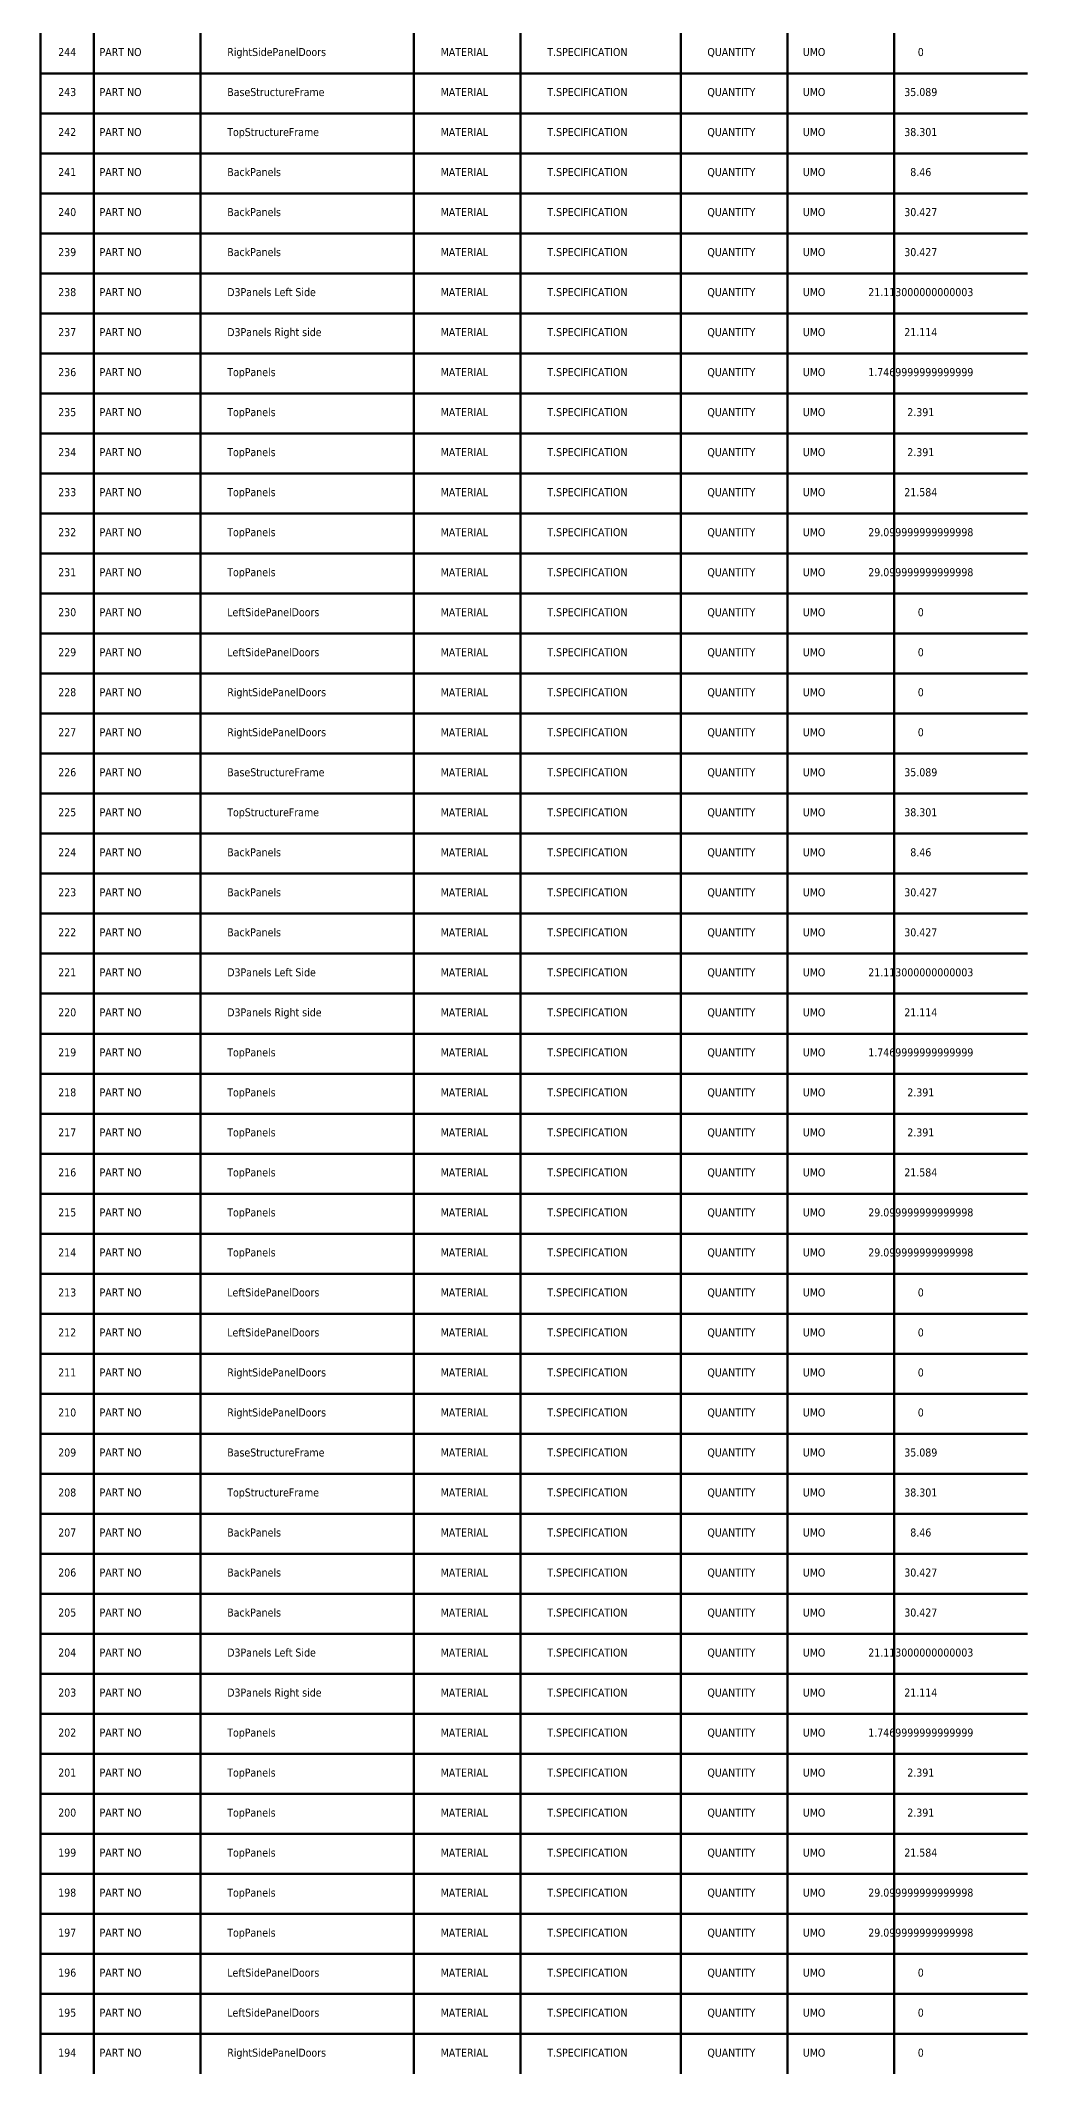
# Model space of a CAD drawing. Header units: metres. Extents: x 849 to 1219, y 30 to 6115.
# Drawn here: x 849 to 1219, y 3073 to 3832 of the extents above; entities that cross this region are included whole.
import ezdxf
from ezdxf.enums import TextEntityAlignment as Align

# ---------------------------------------------------------------- set-up
doc = ezdxf.new("R2010")
doc.units = ezdxf.units.M
doc.layers.add('Default', color=7, linetype='Continuous', lineweight=50, true_color=0x000000)
doc.styles.add('Default', font='tahoma.ttf')

msp = doc.modelspace()

# ---------------------------------------------------------------- linework, layer by layer
at = {"layer": 'Default'}
for p, q in [((849, 160), (849, 6115)), ((869, 6115), (869, 160)), ((909, 6115), (909, 160)), ((989, 6115), (989, 160)), ((1029, 6115), (1029, 160)), ((1089, 6115), (1089, 160)), ((1129, 6115), (1129, 160)), ((1169, 6115), (1169, 160)), ((849, 3820), (1219, 3820)), ((849, 3805), (1219, 3805)), ((849, 3790), (1219, 3790)), ((849, 3775), (1219, 3775)), ((849, 3760), (1219, 3760)), ((849, 3745), (1219, 3745)), ((849, 3730), (1219, 3730)), ((849, 3715), (1219, 3715)), ((849, 3700), (1219, 3700)), ((849, 3685), (1219, 3685)), ((849, 3670), (1219, 3670)), ((849, 3655), (1219, 3655)), ((849, 3640), (1219, 3640)), ((849, 3625), (1219, 3625)), ((849, 3610), (1219, 3610)), ((849, 3595), (1219, 3595)), ((849, 3580), (1219, 3580)), ((849, 3565), (1219, 3565)), ((849, 3550), (1219, 3550)), ((849, 3535), (1219, 3535)), ((849, 3520), (1219, 3520)), ((849, 3505), (1219, 3505)), ((849, 3490), (1219, 3490)), ((849, 3475), (1219, 3475)), ((849, 3460), (1219, 3460)), ((849, 3445), (1219, 3445)), ((849, 3430), (1219, 3430)), ((849, 3415), (1219, 3415)), ((849, 3400), (1219, 3400)), ((849, 3385), (1219, 3385)), ((849, 3370), (1219, 3370)), ((849, 3355), (1219, 3355)), ((849, 3340), (1219, 3340)), ((849, 3325), (1219, 3325)), ((849, 3310), (1219, 3310)), ((849, 3295), (1219, 3295)), ((849, 3280), (1219, 3280)), ((849, 3265), (1219, 3265)), ((849, 3250), (1219, 3250)), ((849, 3235), (1219, 3235)), ((849, 3220), (1219, 3220)), ((849, 3205), (1219, 3205)), ((849, 3190), (1219, 3190)), ((849, 3175), (1219, 3175)), ((849, 3160), (1219, 3160)), ((849, 3145), (1219, 3145)), ((849, 3130), (1219, 3130)), ((849, 3115), (1219, 3115)), ((849, 3100), (1219, 3100)), ((849, 3085), (1219, 3085))]:
    msp.add_line(p, q, dxfattribs=at)

# ---------------------------------------------------------------- texts
at = {"layer": 'Default', "style": 'Default'}
for s, p in [('244', (859, 3828)), ('PART NO', (879, 3828)), ('UMO', (1139, 3828)), ('0', (1179, 3828)), ('243', (859, 3813)), ('PART NO', (879, 3813)), ('UMO', (1139, 3813)), ('35.089', (1179, 3813)), ('242', (859, 3798)), ('PART NO', (879, 3798)), ('UMO', (1139, 3798)), ('38.301', (1179, 3798)), ('241', (859, 3783)), ('PART NO', (879, 3783)), ('UMO', (1139, 3783)), ('8.46', (1179, 3783)), ('240', (859, 3768)), ('PART NO', (879, 3768)), ('UMO', (1139, 3768)), ('30.427', (1179, 3768)), ('239', (859, 3753)), ('PART NO', (879, 3753)), ('UMO', (1139, 3753)), ('30.427', (1179, 3753)), ('238', (859, 3738)), ('PART NO', (879, 3738)), ('UMO', (1139, 3738)), ('21.113000000000003', (1179, 3738)), ('237', (859, 3723)), ('PART NO', (879, 3723)), ('UMO', (1139, 3723)), ('21.114', (1179, 3723)), ('236', (859, 3708)), ('PART NO', (879, 3708)), ('UMO', (1139, 3708)), ('1.7469999999999999', (1179, 3708)), ('235', (859, 3693)), ('PART NO', (879, 3693)), ('UMO', (1139, 3693)), ('2.391', (1179, 3693)), ('234', (859, 3678)), ('PART NO', (879, 3678)), ('UMO', (1139, 3678)), ('2.391', (1179, 3678)), ('233', (859, 3663)), ('PART NO', (879, 3663)), ('UMO', (1139, 3663)), ('21.584', (1179, 3663)), ('232', (859, 3648)), ('PART NO', (879, 3648)), ('UMO', (1139, 3648)), ('29.099999999999998', (1179, 3648)), ('231', (859, 3633)), ('PART NO', (879, 3633)), ('UMO', (1139, 3633)), ('29.099999999999998', (1179, 3633)), ('230', (859, 3618)), ('PART NO', (879, 3618)), ('UMO', (1139, 3618)), ('0', (1179, 3618)), ('229', (859, 3603)), ('PART NO', (879, 3603)), ('UMO', (1139, 3603)), ('0', (1179, 3603)), ('228', (859, 3588)), ('PART NO', (879, 3588)), ('UMO', (1139, 3588)), ('0', (1179, 3588)), ('227', (859, 3573)), ('PART NO', (879, 3573)), ('UMO', (1139, 3573)), ('0', (1179, 3573)), ('226', (859, 3558)), ('PART NO', (879, 3558)), ('UMO', (1139, 3558)), ('35.089', (1179, 3558)), ('225', (859, 3543)), ('PART NO', (879, 3543)), ('UMO', (1139, 3543)), ('38.301', (1179, 3543)), ('224', (859, 3528)), ('PART NO', (879, 3528)), ('UMO', (1139, 3528)), ('8.46', (1179, 3528)), ('223', (859, 3513)), ('PART NO', (879, 3513)), ('UMO', (1139, 3513)), ('30.427', (1179, 3513)), ('222', (859, 3498)), ('PART NO', (879, 3498)), ('UMO', (1139, 3498)), ('30.427', (1179, 3498)), ('221', (859, 3483)), ('PART NO', (879, 3483)), ('UMO', (1139, 3483)), ('21.113000000000003', (1179, 3483)), ('220', (859, 3468)), ('PART NO', (879, 3468)), ('UMO', (1139, 3468)), ('21.114', (1179, 3468)), ('219', (859, 3453)), ('PART NO', (879, 3453)), ('UMO', (1139, 3453)), ('1.7469999999999999', (1179, 3453)), ('218', (859, 3438)), ('PART NO', (879, 3438)), ('UMO', (1139, 3438)), ('2.391', (1179, 3438)), ('217', (859, 3423)), ('PART NO', (879, 3423)), ('UMO', (1139, 3423)), ('2.391', (1179, 3423)), ('216', (859, 3408)), ('PART NO', (879, 3408)), ('UMO', (1139, 3408)), ('21.584', (1179, 3408)), ('215', (859, 3393)), ('PART NO', (879, 3393)), ('UMO', (1139, 3393)), ('29.099999999999998', (1179, 3393)), ('214', (859, 3378)), ('PART NO', (879, 3378)), ('UMO', (1139, 3378)), ('29.099999999999998', (1179, 3378)), ('213', (859, 3363)), ('PART NO', (879, 3363)), ('UMO', (1139, 3363)), ('0', (1179, 3363)), ('212', (859, 3348)), ('PART NO', (879, 3348)), ('UMO', (1139, 3348)), ('0', (1179, 3348)), ('211', (859, 3333)), ('PART NO', (879, 3333)), ('UMO', (1139, 3333)), ('0', (1179, 3333)), ('210', (859, 3318)), ('PART NO', (879, 3318)), ('UMO', (1139, 3318)), ('0', (1179, 3318)), ('209', (859, 3303)), ('PART NO', (879, 3303)), ('UMO', (1139, 3303)), ('35.089', (1179, 3303)), ('208', (859, 3288)), ('PART NO', (879, 3288)), ('UMO', (1139, 3288)), ('38.301', (1179, 3288)), ('207', (859, 3273)), ('PART NO', (879, 3273)), ('UMO', (1139, 3273)), ('8.46', (1179, 3273)), ('206', (859, 3258)), ('PART NO', (879, 3258)), ('UMO', (1139, 3258)), ('30.427', (1179, 3258)), ('205', (859, 3243)), ('PART NO', (879, 3243)), ('UMO', (1139, 3243)), ('30.427', (1179, 3243)), ('204', (859, 3228)), ('PART NO', (879, 3228)), ('UMO', (1139, 3228)), ('21.113000000000003', (1179, 3228)), ('203', (859, 3213)), ('PART NO', (879, 3213)), ('UMO', (1139, 3213)), ('21.114', (1179, 3213)), ('202', (859, 3198)), ('PART NO', (879, 3198)), ('UMO', (1139, 3198)), ('1.7469999999999999', (1179, 3198)), ('201', (859, 3183)), ('PART NO', (879, 3183)), ('UMO', (1139, 3183)), ('2.391', (1179, 3183)), ('200', (859, 3168)), ('PART NO', (879, 3168)), ('UMO', (1139, 3168)), ('2.391', (1179, 3168)), ('199', (859, 3153)), ('PART NO', (879, 3153)), ('UMO', (1139, 3153)), ('21.584', (1179, 3153)), ('198', (859, 3138)), ('PART NO', (879, 3138)), ('UMO', (1139, 3138)), ('29.099999999999998', (1179, 3138)), ('197', (859, 3123)), ('PART NO', (879, 3123)), ('UMO', (1139, 3123)), ('29.099999999999998', (1179, 3123)), ('196', (859, 3108)), ('PART NO', (879, 3108)), ('UMO', (1139, 3108)), ('0', (1179, 3108)), ('195', (859, 3093)), ('PART NO', (879, 3093)), ('UMO', (1139, 3093)), ('0', (1179, 3093)), ('194', (859, 3078)), ('PART NO', (879, 3078)), ('UMO', (1139, 3078)), ('0', (1179, 3078))]:
    msp.add_text(s, height=3, dxfattribs=at).set_placement(p, align=Align.MIDDLE_CENTER)
for s, p in [('RightSidePanelDoors', (919, 3828)), ('MATERIAL', (999, 3828)), ('T.SPECIFICATION', (1039, 3828)), ('QUANTITY', (1099, 3828)), ('BaseStructureFrame', (919, 3813)), ('MATERIAL', (999, 3813)), ('T.SPECIFICATION', (1039, 3813)), ('QUANTITY', (1099, 3813)), ('TopStructureFrame', (919, 3798)), ('MATERIAL', (999, 3798)), ('T.SPECIFICATION', (1039, 3798)), ('QUANTITY', (1099, 3798)), ('BackPanels', (919, 3783)), ('MATERIAL', (999, 3783)), ('T.SPECIFICATION', (1039, 3783)), ('QUANTITY', (1099, 3783)), ('BackPanels', (919, 3768)), ('MATERIAL', (999, 3768)), ('T.SPECIFICATION', (1039, 3768)), ('QUANTITY', (1099, 3768)), ('BackPanels', (919, 3753)), ('MATERIAL', (999, 3753)), ('T.SPECIFICATION', (1039, 3753)), ('QUANTITY', (1099, 3753)), ('D3Panels Left Side', (919, 3738)), ('MATERIAL', (999, 3738)), ('T.SPECIFICATION', (1039, 3738)), ('QUANTITY', (1099, 3738)), ('D3Panels Right side', (919, 3723)), ('MATERIAL', (999, 3723)), ('T.SPECIFICATION', (1039, 3723)), ('QUANTITY', (1099, 3723)), ('TopPanels', (919, 3708)), ('MATERIAL', (999, 3708)), ('T.SPECIFICATION', (1039, 3708)), ('QUANTITY', (1099, 3708)), ('TopPanels', (919, 3693)), ('MATERIAL', (999, 3693)), ('T.SPECIFICATION', (1039, 3693)), ('QUANTITY', (1099, 3693)), ('TopPanels', (919, 3678)), ('MATERIAL', (999, 3678)), ('T.SPECIFICATION', (1039, 3678)), ('QUANTITY', (1099, 3678)), ('TopPanels', (919, 3663)), ('MATERIAL', (999, 3663)), ('T.SPECIFICATION', (1039, 3663)), ('QUANTITY', (1099, 3663)), ('TopPanels', (919, 3648)), ('MATERIAL', (999, 3648)), ('T.SPECIFICATION', (1039, 3648)), ('QUANTITY', (1099, 3648)), ('TopPanels', (919, 3633)), ('MATERIAL', (999, 3633)), ('T.SPECIFICATION', (1039, 3633)), ('QUANTITY', (1099, 3633)), ('LeftSidePanelDoors', (919, 3618)), ('MATERIAL', (999, 3618)), ('T.SPECIFICATION', (1039, 3618)), ('QUANTITY', (1099, 3618)), ('LeftSidePanelDoors', (919, 3603)), ('MATERIAL', (999, 3603)), ('T.SPECIFICATION', (1039, 3603)), ('QUANTITY', (1099, 3603)), ('RightSidePanelDoors', (919, 3588)), ('MATERIAL', (999, 3588)), ('T.SPECIFICATION', (1039, 3588)), ('QUANTITY', (1099, 3588)), ('RightSidePanelDoors', (919, 3573)), ('MATERIAL', (999, 3573)), ('T.SPECIFICATION', (1039, 3573)), ('QUANTITY', (1099, 3573)), ('BaseStructureFrame', (919, 3558)), ('MATERIAL', (999, 3558)), ('T.SPECIFICATION', (1039, 3558)), ('QUANTITY', (1099, 3558)), ('TopStructureFrame', (919, 3543)), ('MATERIAL', (999, 3543)), ('T.SPECIFICATION', (1039, 3543)), ('QUANTITY', (1099, 3543)), ('BackPanels', (919, 3528)), ('MATERIAL', (999, 3528)), ('T.SPECIFICATION', (1039, 3528)), ('QUANTITY', (1099, 3528)), ('BackPanels', (919, 3513)), ('MATERIAL', (999, 3513)), ('T.SPECIFICATION', (1039, 3513)), ('QUANTITY', (1099, 3513)), ('BackPanels', (919, 3498)), ('MATERIAL', (999, 3498)), ('T.SPECIFICATION', (1039, 3498)), ('QUANTITY', (1099, 3498)), ('D3Panels Left Side', (919, 3483)), ('MATERIAL', (999, 3483)), ('T.SPECIFICATION', (1039, 3483)), ('QUANTITY', (1099, 3483)), ('D3Panels Right side', (919, 3468)), ('MATERIAL', (999, 3468)), ('T.SPECIFICATION', (1039, 3468)), ('QUANTITY', (1099, 3468)), ('TopPanels', (919, 3453)), ('MATERIAL', (999, 3453)), ('T.SPECIFICATION', (1039, 3453)), ('QUANTITY', (1099, 3453)), ('TopPanels', (919, 3438)), ('MATERIAL', (999, 3438)), ('T.SPECIFICATION', (1039, 3438)), ('QUANTITY', (1099, 3438)), ('TopPanels', (919, 3423)), ('MATERIAL', (999, 3423)), ('T.SPECIFICATION', (1039, 3423)), ('QUANTITY', (1099, 3423)), ('TopPanels', (919, 3408)), ('MATERIAL', (999, 3408)), ('T.SPECIFICATION', (1039, 3408)), ('QUANTITY', (1099, 3408)), ('TopPanels', (919, 3393)), ('MATERIAL', (999, 3393)), ('T.SPECIFICATION', (1039, 3393)), ('QUANTITY', (1099, 3393)), ('TopPanels', (919, 3378)), ('MATERIAL', (999, 3378)), ('T.SPECIFICATION', (1039, 3378)), ('QUANTITY', (1099, 3378)), ('LeftSidePanelDoors', (919, 3363)), ('T.SPECIFICATION', (1039, 3363)), ('QUANTITY', (1099, 3363)), ('MATERIAL', (999, 3363)), ('LeftSidePanelDoors', (919, 3348)), ('MATERIAL', (999, 3348)), ('T.SPECIFICATION', (1039, 3348)), ('QUANTITY', (1099, 3348)), ('RightSidePanelDoors', (919, 3333)), ('MATERIAL', (999, 3333)), ('T.SPECIFICATION', (1039, 3333)), ('QUANTITY', (1099, 3333)), ('RightSidePanelDoors', (919, 3318)), ('MATERIAL', (999, 3318)), ('T.SPECIFICATION', (1039, 3318)), ('QUANTITY', (1099, 3318)), ('BaseStructureFrame', (919, 3303)), ('MATERIAL', (999, 3303)), ('T.SPECIFICATION', (1039, 3303)), ('QUANTITY', (1099, 3303)), ('TopStructureFrame', (919, 3288)), ('MATERIAL', (999, 3288)), ('T.SPECIFICATION', (1039, 3288)), ('QUANTITY', (1099, 3288)), ('BackPanels', (919, 3273)), ('MATERIAL', (999, 3273)), ('T.SPECIFICATION', (1039, 3273)), ('QUANTITY', (1099, 3273)), ('BackPanels', (919, 3258)), ('MATERIAL', (999, 3258)), ('T.SPECIFICATION', (1039, 3258)), ('QUANTITY', (1099, 3258)), ('BackPanels', (919, 3243)), ('MATERIAL', (999, 3243)), ('T.SPECIFICATION', (1039, 3243)), ('QUANTITY', (1099, 3243)), ('D3Panels Left Side', (919, 3228)), ('MATERIAL', (999, 3228)), ('T.SPECIFICATION', (1039, 3228)), ('QUANTITY', (1099, 3228)), ('D3Panels Right side', (919, 3213)), ('MATERIAL', (999, 3213)), ('T.SPECIFICATION', (1039, 3213)), ('QUANTITY', (1099, 3213)), ('TopPanels', (919, 3198)), ('MATERIAL', (999, 3198)), ('T.SPECIFICATION', (1039, 3198)), ('QUANTITY', (1099, 3198)), ('TopPanels', (919, 3183)), ('MATERIAL', (999, 3183)), ('T.SPECIFICATION', (1039, 3183)), ('QUANTITY', (1099, 3183)), ('TopPanels', (919, 3168)), ('MATERIAL', (999, 3168)), ('T.SPECIFICATION', (1039, 3168)), ('QUANTITY', (1099, 3168)), ('TopPanels', (919, 3153)), ('MATERIAL', (999, 3153)), ('T.SPECIFICATION', (1039, 3153)), ('QUANTITY', (1099, 3153)), ('TopPanels', (919, 3138)), ('MATERIAL', (999, 3138)), ('T.SPECIFICATION', (1039, 3138)), ('QUANTITY', (1099, 3138)), ('TopPanels', (919, 3123)), ('MATERIAL', (999, 3123)), ('T.SPECIFICATION', (1039, 3123)), ('QUANTITY', (1099, 3123)), ('LeftSidePanelDoors', (919, 3108)), ('MATERIAL', (999, 3108)), ('T.SPECIFICATION', (1039, 3108)), ('QUANTITY', (1099, 3108)), ('LeftSidePanelDoors', (919, 3093)), ('MATERIAL', (999, 3093)), ('T.SPECIFICATION', (1039, 3093)), ('QUANTITY', (1099, 3093)), ('RightSidePanelDoors', (919, 3078)), ('MATERIAL', (999, 3078)), ('T.SPECIFICATION', (1039, 3078)), ('QUANTITY', (1099, 3078))]:
    msp.add_text(s, height=3, dxfattribs=at).set_placement(p, align=Align.MIDDLE_LEFT)

doc.saveas('drawing.dxf')
